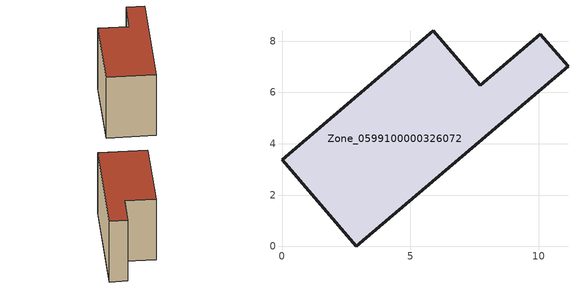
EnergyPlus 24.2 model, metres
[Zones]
Zone_0599100000326072
 floor ground (C_G): 0,3.38 5.89,8.41 7.72,6.27 10.06,8.27 11.14,7.01 2.89,0 z0
 wall outside (C_F): 5.89,8.41 0,3.38 2.89,0 11.14,7.01 10.06,8.27 7.72,6.27 5.89,8.41 z0:6.42
 roof outside (C_R): 11.14,7.01 10.06,8.27 7.72,6.27 5.89,8.41 0,3.38 2.89,0 z6.42
[BUILDING]
Pand.0599100000326072: North Axis=0; Terrain=City; Loads Convergence Tolerance Value=0.04; Temperature Convergence Tolerance Value=0.4; Solar Distribution=FullExterior; Maximum Number of Warmup Days=25; Minimum Number of Warmup Days=1
[Site:Location]
Rotterdam.The.Hague.AP_ZH_NLD Design_Conditions: Latitude=51.96; Longitude=4.45; Time Zone=1; Elevation=-4.5
[SITE:GROUNDTEMPERATURE:BUILDINGSURFACE]
18, 18, 18, 18, 18, 18, 18, 18, 18, 18, 18, 18
[MATERIAL] Thermal Absorptance=0.9; Solar Absorptance=0.7; Visible Absorptance=0.7
Name | Roughness | Thickness | Conductivity | Density | Specific Heat
G.TI.1946 | MediumSmooth | 0.15 | 1 | 540 | 1210
F.TI.1946 | Rough | 0.3 | 0.857143 | 1920 | 840
R.TI.1946 | MediumRough | 0.2 | 0.1 | 1500 | 1000
[CONSTRUCTION]
C_G: G.TI.1946
C_F: F.TI.1946
C_R: R.TI.1946
[ZONE]
Zone_0599100000326072: Type=1; Multiplier=1; Ceiling Height=Autocalculate; Volume=Autocalculate; Floor Area=autocalculate; Part of Total Floor Area=Yes
[ZONEINFILTRATION:DESIGNFLOWRATE]
Infil_Zone_0599100000326072: Zone or ZoneList or Space or SpaceList=Zone_0599100000326072; Schedule=AlwaysOn; Design Flow Rate Calculation Method=Flow/Area; Flow Rate per Floor Area=0.003; Constant Term Coefficient=1; Temperature Term Coefficient=0; Velocity Term Coefficient=0; Velocity Squared Term Coefficient=0
[HVACTEMPLATE:ZONE:IDEALLOADSAIRSYSTEM]
Zone_0599100000326072: Maximum Heating Supply Air Temperature=50; Minimum Cooling Supply Air Temperature=13; Maximum Heating Supply Air Humidity Ratio=0.0156; Minimum Cooling Supply Air Humidity Ratio=0.0077; Heating Limit=NoLimit; Cooling Limit=NoLimit; Dehumidification Control Type=ConstantSensibleHeatRatio; Cooling Sensible Heat Ratio=0.7; Dehumidification Setpoint=60; Humidification Control Type=None; Humidification Setpoint=30; Outdoor Air Method=None; Outdoor Air Flow Rate per Person=0.00944; Outdoor Air Flow Rate per Zone Floor Area=0; Outdoor Air Flow Rate per Zone=0; Demand Controlled Ventilation Type=None; Outdoor Air Economizer Type=NoEconomizer; Heat Recovery Type=None; Sensible Heat Recovery Effectiveness=0.7; Latent Heat Recovery Effectiveness=0.65
[ZONECONTROL:THERMOSTAT]
ThermostatControl_Zone_0599100000326072: Zone or ZoneList=Zone_0599100000326072; Control Type Schedule=DualSetpointControlType; Control 1=Thermostat_Zone_0599100000326072; Temperature Difference Between Cutout And Setpoint=0
[THERMOSTATSETPOINT:DUALSETPOINT]
Thermostat_Zone_0599100000326072: Heating Setpoint Temperature Schedule=HeatingSetpoint_Zone_0599100000326072; Cooling Setpoint Temperature Schedule=CoolingSetpoint_Zone_0599100000326072
[SCHEDULE:COMPACT]
HeatingSetpoint_Zone_0599100000326072: Through: 12/31, For: AllDays, Until: 24:00, 21
CoolingSetpoint_Zone_0599100000326072: Through: 12/31, For: AllDays, Until: 24:00, 24
DualSetpointControlType: Through: 12/31, For: AllDays, Until: 24:00, 4
AlwaysOn: Through: 12/31, For: AllDays, Until: 24:00, 1
